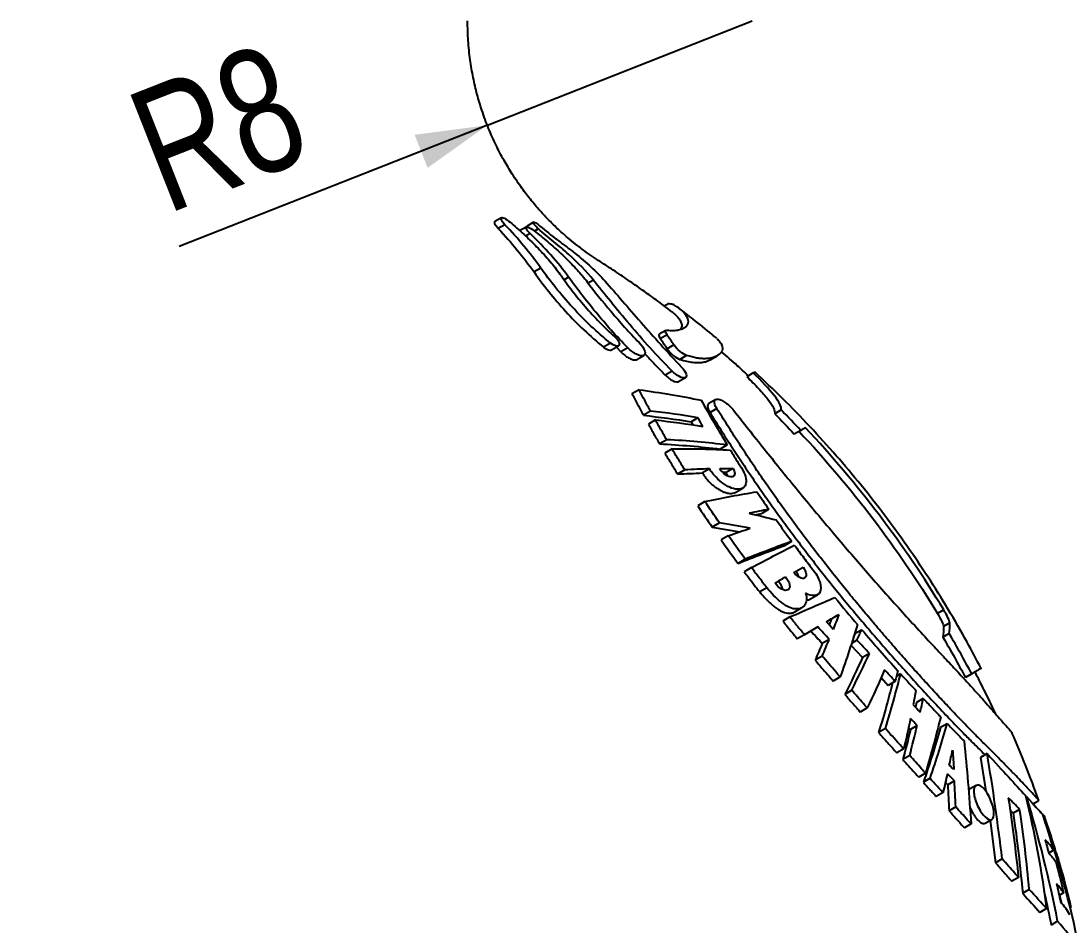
# Model space of a CAD drawing. Header units: millimetres. Extents: x 10 to 412, y 8 to 584.
# Drawn here: x 192.92 to 222.37, y 467.9 to 493.31 of the extents above; entities that cross this region are included whole.
import ezdxf

# ---------------------------------------------------------------- set-up
doc = ezdxf.new("R2010")
doc.units = ezdxf.units.MM
doc.layers.add('DETAIL', color=3, linetype='Continuous')
doc.layers.add('DIMENSIONS', color=2, linetype='Continuous')
doc.layers.add('OUTLINE', color=7, linetype='Continuous', lineweight=25)
doc.styles.add('SLDTEXTSTYLE0', font='TXT', dxfattribs={"width": 0.75})
doc.dimstyles.new('SLDDIMSTYLE9', dxfattribs={"dimtxt": 3.5, "dimasz": 2, "dimexe": 0, "dimexo": 0.0625, "dimgap": 0.875, "dimtad": 1, "dimrnd": 1e-09, "dimzin": 12, "dimdsep": 46, "dimtxsty": 'SLDTEXTSTYLE0', "dimsah": 1, "dimcen": 0, "dimadec": 0, "dimazin": 3, "dimtfac": 1, "dimtofl": 0, "dimtmove": 0, "dimatfit": 3, "dimfxl": 0, "dimfrac": 2, "dimtolj": 1, "dimtzin": 12, "dimarcsym": 0})

# ---------------------------------------------------------------- blocks, each defined once
blk = doc.blocks.new('_D_59')
at = {"layer": 'DIMENSIONS'}
for q in [(213.468, 493.305), (197.369, 486.967)]:
    blk.add_line((206.024, 490.374), q, dxfattribs=at)
blk.add_solid([(206.024, 490.374), (203.98, 490.107), (204.346, 489.176)], dxfattribs=at)
at = {"layer": 'DIMENSIONS', "insert": (195.733, 491.121), "char_height": 3.5, "attachment_point": 1, "rotation": 21.4906, "style": 'SLDTEXTSTYLE0'}
blk.add_mtext('R8', dxfattribs=at)
blk = doc.blocks.new('_D_60')
at = {"layer": 'DIMENSIONS'}
for q in [(236.87, 465.485), (192.921, 461.105)]:
    blk.add_line((222.969, 464.099), q, dxfattribs=at)
blk.add_solid([(222.969, 464.099), (225.009, 463.8), (224.91, 464.795)], dxfattribs=at)
at = {"layer": 'DIMENSIONS', "insert": (224.596, 468.788), "char_height": 3.5, "attachment_point": 1, "rotation": 5.6907, "style": 'SLDTEXTSTYLE0'}
blk.add_mtext('R30,2', dxfattribs=at)

msp = doc.modelspace()

# ---------------------------------------------------------------- linework, layer by layer
at = {"layer": 'DETAIL'}
for p, q in [((206.5191, 487.57934), (206.33248, 487.46963)), ((207.45747, 487.46541), (207.34733, 487.40066)), ((207.22664, 487.33259), (207.10008, 487.25819)), ((207.52579, 486.362), (207.33565, 486.25021)), ((208.30655, 486.10656), (208.1786, 486.03135)), ((209.00597, 486.01932), (208.86067, 485.9339)), ((211.07262, 484.48526), (210.88381, 484.37426)), ((209.48565, 484.25068), (209.29068, 484.13606)), ((209.97121, 484.11692), (209.7775, 484.00304)), ((211.26538, 484.20168), (211.0763, 484.09053)), ((211.62411, 483.90578), (211.43512, 483.79468)), ((211.21437, 483.46496), (211.02244, 483.35212)), ((212.47205, 482.41076), (212.28072, 482.29828)), ((218.84824, 476.751), (218.67416, 476.64866)), ((219.01454, 476.3872), (218.83987, 476.28452))]:
    msp.add_line(p, q, dxfattribs=at)
at = {"layer": 'OUTLINE'}
for p, q in [((206.4209, 487.77377), (206.23703, 487.66567)), ((207.32521, 487.64837), (207.14249, 487.54095)), ((207.11703, 487.51412), (206.93206, 487.40539)), ((211.05691, 485.32945), (210.99623, 485.29378)), ((211.04215, 484.60871), (210.8541, 484.49815)), ((209.51468, 484.05784), (209.70936, 484.17229)), ((209.64886, 484.13672), (209.7775, 484.00304)), ((210.22754, 483.79343), (210.42028, 483.90674)), ((212.30142, 483.79036), (212.48337, 483.89732)), ((212.48394, 483.89765), (212.48911, 483.90069)), ((211.39801, 483.16803), (211.59009, 483.28095)), ((213.49369, 483.41398), (213.31294, 483.30771)), ((210.28624, 482.94054), (210.08785, 482.82391)), ((212.43948, 482.66449), (212.24821, 482.55205)), ((210.60957, 482.34077), (210.40973, 482.22328)), ((214.27957, 482.37414), (214.09811, 482.26746)), ((210.74771, 482.09093), (210.54735, 481.97315)), ((211.94157, 482.15402), (211.74699, 482.03963)), ((211.74699, 482.03963), (211.79554, 481.9527)), ((214.82957, 481.7973), (214.64898, 481.69113)), ((211.06234, 481.53725), (210.861, 481.41888)), ((211.21262, 481.28039), (211.01091, 481.16181)), ((212.76335, 481.38825), (212.56927, 481.27415)), ((211.57086, 480.68719), (211.36849, 480.56822)), ((212.26552, 480.71829), (212.06662, 480.60135)), ((212.73049, 480.61435), (212.64617, 480.61321)), ((212.92632, 480.72947), (212.73049, 480.61435)), ((213.00343, 480.058), (213.20011, 480.17363)), ((212.13685, 479.80059), (211.93401, 479.68134)), ((213.54827, 479.4278), (213.73655, 479.46552)), ((213.93176, 479.58027), (213.73655, 479.46552)), ((212.54398, 479.1967), (212.34114, 479.07746)), ((212.34114, 479.07746), (213.11233, 478.94661)), ((212.79348, 478.83895), (212.59077, 478.71978)), ((214.57332, 478.67843), (214.37833, 478.5638)), ((213.26946, 478.17944), (213.06719, 478.06053)), ((213.44603, 477.94173), (213.24399, 477.82296)), ((213.87731, 477.37501), (213.67593, 477.25662)), ((215.10535, 477.06407), (215.30087, 477.17901)), ((214.66391, 476.69975), (214.86244, 476.81646)), ((214.52593, 476.55473), (214.3258, 476.43707)), ((215.63493, 476.32653), (215.70648, 476.51255)), ((216.54383, 476.19746), (216.3517, 476.08451)), ((214.93217, 476.05734), (214.73293, 475.94021)), ((215.62829, 475.92607), (215.43184, 475.81058)), ((216.4093, 475.9015), (216.25317, 475.80971)), ((216.3517, 476.08451), (216.31123, 475.996)), ((219.0017, 476.08811), (218.82471, 475.98406)), ((216.23887, 475.76385), (216.56668, 475.41746)), ((215.43384, 475.45729), (215.23581, 475.34086)), ((216.75907, 475.53056), (216.56668, 475.41746)), ((215.93729, 474.86809), (215.74054, 474.75242)), ((217.09002, 474.8531), (217.28664, 474.63294)), ((217.47733, 474.74504), (217.28664, 474.63294)), ((217.63585, 474.95535), (217.51454, 474.88403)), ((219.63367, 474.95483), (219.45685, 474.85087)), ((216.26072, 474.49519), (216.06483, 474.38002)), ((218.08213, 474.15474), (218.05233, 474.01862)), ((218.27043, 474.26544), (218.08213, 474.15474)), ((216.6967, 473.99813), (216.50198, 473.88365)), ((218.10106, 473.50692), (217.91122, 473.39531)), ((218.94609, 473.55444), (218.75935, 473.44466)), ((217.20999, 473.4192), (217.01668, 473.30555)), ((217.85714, 473.45048), (217.91122, 473.39531)), ((217.72332, 472.84486), (217.53141, 472.73203)), ((217.8908, 472.65811), (217.69935, 472.54556)), ((220.06422, 472.71712), (219.88019, 472.60894)), ((219.88019, 472.60894), (220.02792, 471.65744)), ((218.33649, 472.16197), (218.14624, 472.05012)), ((218.46397, 472.02015), (218.27406, 471.90851)), ((218.89355, 471.90552), (218.96049, 471.84065)), ((219.14814, 471.95097), (218.96049, 471.84065)), ((219.75349, 471.82131), (219.56764, 471.71206)), ((218.8262, 471.61714), (218.63722, 471.50603)), ((219.56764, 471.71206), (219.54295, 471.68883)), ((221.1485, 471.50927), (221.15573, 471.50155)), ((221.169, 471.50935), (221.15094, 471.49873)), ((219.18421, 471.21828), (218.99612, 471.10771)), ((221.35891, 471.30169), (221.52222, 471.3977)), ((221.45435, 471.19854), (221.35993, 471.30229)), ((220.01101, 470.75826), (220.19631, 470.8672)), ((220.70745, 471.13072), (220.79714, 471.0394)), ((220.97866, 471.14612), (220.79714, 471.0394)), ((221.63134, 471.00246), (221.62474, 470.99857)), ((221.67913, 470.94987), (221.68242, 470.94011)), ((219.6148, 470.73725), (219.42772, 470.62727)), ((220.1477, 470.83863), (220.30307, 469.64643)), ((221.93068, 469.99722), (221.79677, 469.9185)), ((220.48844, 469.75541), (220.30307, 469.64643)), ((222.01154, 469.91671), (222.0095, 469.92594)), ((220.94834, 469.23658), (220.76361, 469.12798)), ((222.23142, 469.15815), (222.22591, 469.17455)), ((221.24941, 468.898), (221.06496, 468.78957)), ((222.21221, 468.80396), (222.08783, 468.73083)), ((222.09999, 468.73798), (222.15793, 468.50994)), ((221.73463, 468.36008), (221.55059, 468.25188)), ((222.04735, 468.00422), (221.86429, 467.8966))]:
    msp.add_line(p, q, dxfattribs=at)
for points, knots in [([(211.21289, 485.13149), (211.21166, 485.13245), (211.08113, 485.23368), (210.82015, 485.42646), (210.42802, 485.7113), (210.02663, 485.99183), (209.68474, 486.22261), (209.40541, 486.40639), (209.19404, 486.54216), (208.97455, 486.68403), (208.7431, 486.84723), (208.50921, 487.02476), (208.27193, 487.21963), (208.03472, 487.42992), (207.78482, 487.67069), (207.52452, 487.94525), (207.25672, 488.25711), (206.98505, 488.60996), (206.7265, 488.98927), (206.48412, 489.39365), (206.26054, 489.82126), (206.05099, 490.29095), (205.87522, 490.7675), (205.73271, 491.24526), (205.62145, 491.71869), (205.53636, 492.22172), (205.47897, 492.75381), (205.47159, 493.11855), (205.46781, 493.30517)], [0, 0, 0, 0, 0.00044496, 0.04710484, 0.09250894, 0.13865512, 0.18674275, 0.21013092, 0.23400354, 0.25838249, 0.28464845, 0.3147421, 0.34209776, 0.37218455, 0.40511653, 0.44102407, 0.48003388, 0.52228593, 0.56794712, 0.61085684, 0.65665756, 0.70546471, 0.75742262, 0.80138315, 0.84756237, 0.89601169, 0.94679463, 1, 1, 1, 1]), ([(206.23962, 487.66126), (206.23502, 487.66005), (206.21974, 487.65604), (206.22509, 487.61993), (206.25474, 487.56208), (206.29674, 487.50831), (206.32525, 487.47745), (206.33248, 487.46963)], [0, 0, 0, 0, 0.12185256, 0.40433842, 0.66614848, 0.91536786, 1, 1, 1, 1]), ([(206.5191, 487.57934), (206.46615, 487.63558), (206.42748, 487.68921), (206.40207, 487.76212), (206.41442, 487.78035), (206.47549, 487.77437), (206.52391, 487.75083), (206.63577, 487.67591), (206.69955, 487.62463), (206.75963, 487.56973)], [0, 0, 0, 0, 0.25, 0.25, 0.5, 0.5, 0.75, 0.75, 1, 1, 1, 1]), ([(207.45747, 487.46541), (207.41387, 487.50422), (207.37476, 487.54543), (207.32477, 487.61271), (207.31517, 487.63719), (207.32905, 487.65457), (207.3521, 487.64785), (207.4169, 487.60991), (207.4588, 487.57891), (207.50254, 487.54234)], [0, 0, 0, 0, 0.25, 0.25, 0.5, 0.5, 0.75, 0.75, 1, 1, 1, 1]), ([(206.75963, 487.56973), (206.88735, 487.45302), (207.01596, 487.34024), (207.26116, 487.10855), (207.37948, 486.99139), (207.60622, 486.75344), (207.71519, 486.63195), (207.9168, 486.39002), (208.00992, 486.26917), (208.09474, 486.14819)], [0, 0, 0, 0, 0.25, 0.25, 0.5, 0.5, 0.75, 0.75, 1, 1, 1, 1]), ([(207.22664, 487.33259), (207.16953, 487.3877), (207.12798, 487.43971), (207.09977, 487.50736), (207.11263, 487.52193), (207.17807, 487.50838), (207.23024, 487.48103), (207.35067, 487.40132), (207.41922, 487.34913), (207.48434, 487.29471)], [0, 0, 0, 0, 0.25, 0.25, 0.5, 0.5, 0.75, 0.75, 1, 1, 1, 1]), ([(207.14394, 487.53848), (207.14207, 487.53832), (207.13342, 487.53755), (207.13328, 487.52727), (207.14111, 487.51367), (207.14131, 487.51331)], [0, 0, 0, 0, 0.21173109, 0.97904702, 1, 1, 1, 1]), ([(209.00597, 486.01931), (208.81171, 486.26231), (208.57723, 486.50341), (208.17559, 486.8654), (208.0343, 486.9851), (207.74448, 487.21882), (207.59963, 487.33886), (207.45747, 487.46541)], [0, 0, 0, 0, 0.5, 0.5, 0.75, 0.75, 1, 1, 1, 1]), ([(207.50254, 487.54234), (207.66018, 487.41058), (207.82105, 487.28117), (208.06855, 487.09257), (208.15264, 487.03133), (208.31938, 486.90618), (208.40243, 486.84215), (208.64385, 486.65016), (208.79624, 486.5211), (209.08123, 486.25917), (209.21458, 486.12527), (209.33057, 485.99415)], [0, 0, 0, 0, 0.25, 0.25, 0.375, 0.375, 0.5, 0.5, 0.75, 0.75, 1, 1, 1, 1]), ([(207.48434, 487.29471), (207.61364, 487.18667), (207.74275, 487.0818), (207.98937, 486.86627), (208.10839, 486.75723), (208.33664, 486.53581), (208.44641, 486.42278), (208.64969, 486.19806), (208.74376, 486.08591), (208.82969, 485.97383)], [0, 0, 0, 0, 0.25, 0.25, 0.5, 0.5, 0.75, 0.75, 1, 1, 1, 1]), ([(207.33565, 486.25021), (207.46424, 486.06885), (207.60143, 485.88501), (207.89597, 485.51571), (208.05513, 485.32828), (208.38758, 484.96452), (208.55986, 484.78897), (208.91716, 484.45112), (209.10299, 484.28826), (209.29068, 484.13606)], [0, 0, 0, 0, 0.25, 0.25, 0.5, 0.5, 0.75, 0.75, 1, 1, 1, 1]), ([(209.48565, 484.25068), (209.29782, 484.40293), (209.11469, 484.56319), (208.75771, 484.89971), (208.58224, 485.07782), (208.24847, 485.4415), (208.09158, 485.62526), (207.7953, 485.99433), (207.6551, 486.18087), (207.52579, 486.362)], [0, 0, 0, 0, 0.25, 0.25, 0.5, 0.5, 0.75, 0.75, 1, 1, 1, 1]), ([(208.09474, 486.14819), (208.19279, 486.00835), (208.29788, 485.86532), (208.52342, 485.57481), (208.64459, 485.4265), (209.02991, 484.98228), (209.3078, 484.69648), (209.60383, 484.42883)], [0, 0, 0, 0, 0.25, 0.25, 0.5, 0.5, 1, 1, 1, 1]), ([(209.97121, 484.11692), (209.64958, 484.4444), (209.35148, 484.77897), (208.93323, 485.28525), (208.79825, 485.45528), (208.54309, 485.78648), (208.42204, 485.94869), (208.30655, 486.10657)], [0, 0, 0, 0, 0.5, 0.5, 0.75, 0.75, 1, 1, 1, 1]), ([(208.82969, 485.97383), (209.03361, 485.70784), (209.25524, 485.42792), (209.62115, 484.99459), (209.74946, 484.84709), (210.01312, 484.55487), (210.14888, 484.40958), (210.28896, 484.2655)], [0, 0, 0, 0, 0.5, 0.5, 0.75, 0.75, 1, 1, 1, 1]), ([(211.21437, 483.46496), (210.78916, 483.89613), (210.39449, 484.33457), (209.83688, 484.99167), (209.65852, 485.20837), (209.32069, 485.62508), (209.16008, 485.82656), (209.00597, 486.01931)], [0, 0, 0, 0, 0.5, 0.5, 0.75, 0.75, 1, 1, 1, 1]), ([(209.33057, 485.99415), (209.65068, 485.63228), (209.98423, 485.24247), (210.52004, 484.63075), (210.70558, 484.42112), (211.08564, 484.00058), (211.27985, 483.78995), (211.479, 483.57967)], [0, 0, 0, 0, 0.5, 0.5, 0.75, 0.75, 1, 1, 1, 1]), ([(211.07214, 484.61333), (211.13336, 484.60995), (211.25582, 484.60318), (211.40514, 484.62229), (211.52927, 484.66203), (211.61717, 484.71787), (211.66469, 484.78255), (211.67843, 484.85559), (211.65897, 484.93707), (211.60278, 485.03873), (211.50746, 485.15196), (211.38249, 485.25905), (211.27047, 485.32598), (211.18127, 485.35373), (211.11085, 485.35772), (211.07383, 485.33721), (211.05762, 485.32823)], [0, 0, 0, 0, 0.063095273, 0.126197205, 0.191177419, 0.256143459, 0.317947633, 0.379761363, 0.442995883, 0.506253121, 0.602310788, 0.698414146, 0.794416424, 0.868307967, 0.942324962, 1, 1, 1, 1]), ([(211.21158, 485.1298), (211.22981, 485.11639), (211.27757, 485.08124), (211.3553, 485.00311), (211.43011, 484.9094), (211.48028, 484.8126), (211.49537, 484.72136), (211.46768, 484.66893), (211.45384, 484.64272)], [0, 0, 0, 0, 0.1086456, 0.28463422, 0.46064512, 0.6364725, 0.81822141, 1, 1, 1, 1]), ([(212.47387, 484.3767), (212.42892, 484.41502), (212.21092, 484.60085), (211.85387, 484.88917), (211.53705, 485.13293), (211.40045, 485.23803)], [0, 0, 0, 0, 0.12875158, 0.62433807, 1, 1, 1, 1]), ([(209.60383, 484.42883), (209.65228, 484.38502), (209.69495, 484.33151), (209.73853, 484.23897), (209.73889, 484.20152), (209.68609, 484.14245), (209.58473, 484.17038), (209.48565, 484.25068)], [0, 0, 0, 0, 0.25, 0.25, 0.5, 0.5, 1, 1, 1, 1]), ([(210.8554, 484.49593), (210.85314, 484.49555), (210.83871, 484.49307), (210.8378, 484.46478), (210.85331, 484.42048), (210.87567, 484.3866), (210.88381, 484.37426)], [0, 0, 0, 0, 0.06971979, 0.44567616, 0.79820284, 1, 1, 1, 1]), ([(211.07262, 484.48526), (211.04376, 484.52647), (211.0287, 484.56088), (211.02953, 484.60598), (211.04512, 484.61577), (211.07214, 484.61333)], [0, 0, 0, 0, 0.5, 0.5, 1, 1, 1, 1]), ([(209.29068, 484.13606), (209.31487, 484.11827), (209.36319, 484.08274), (209.43206, 484.05426), (209.48603, 484.04435), (209.50516, 484.05688), (209.51244, 484.06166)], [0, 0, 0, 0, 0.26748776, 0.534173963, 0.822579361, 1, 1, 1, 1]), ([(210.28896, 484.2655), (210.36627, 484.18598), (210.42608, 484.09724), (210.46749, 483.96125), (210.4498, 483.91558), (210.36234, 483.88491), (210.29347, 483.89811), (210.13746, 483.97405), (210.04914, 484.03758), (209.97121, 484.11692)], [0, 0, 0, 0, 0.25, 0.25, 0.5, 0.5, 0.75, 0.75, 1, 1, 1, 1]), ([(211.62411, 483.90578), (211.57208, 483.92313), (211.50456, 483.96352), (211.37055, 484.07268), (211.30507, 484.14154), (211.26538, 484.20168)], [0, 0, 0, 0, 0.5, 0.5, 1, 1, 1, 1]), ([(212.47295, 484.37562), (212.48129, 484.36974), (212.52368, 484.33983), (212.58208, 484.26256), (212.62573, 484.16767), (212.63075, 484.08164), (212.60869, 484.00996), (212.55948, 483.94781), (212.48756, 483.89645), (212.39706, 483.85473), (212.28368, 483.82355), (212.16191, 483.81112), (212.03708, 483.81455), (211.91366, 483.82999), (211.77742, 483.85812), (211.67521, 483.8899), (211.62411, 483.90578)], [0, 0, 0, 0, 0.03034478, 0.15420057, 0.27802102, 0.3621315, 0.44630041, 0.53035219, 0.59764643, 0.66493101, 0.73351868, 0.80208638, 0.85101218, 0.89993075, 0.9499696, 1, 1, 1, 1]), ([(209.7775, 484.00304), (209.81253, 483.97019), (209.88246, 483.9046), (209.99582, 483.8317), (210.08516, 483.79333), (210.15034, 483.77969), (210.19288, 483.78069), (210.21889, 483.7857), (210.22711, 483.79343), (210.22739, 483.7937)], [0, 0, 0, 0, 0.2053271, 0.40999164, 0.63283301, 0.75344877, 0.87404428, 0.99571922, 1, 1, 1, 1]), ([(210.45119, 483.95514), (210.45196, 483.95428), (210.54366, 483.85213), (210.73341, 483.64954), (210.92609, 483.45126), (211.02244, 483.35212)], [0, 0, 0, 0, 0.0042115, 0.50210009, 1, 1, 1, 1]), ([(211.0763, 484.09053), (211.1159, 484.03038), (211.1814, 483.96144), (211.31554, 483.85223), (211.38304, 483.81196), (211.43512, 483.79468)], [0, 0, 0, 0, 0.5, 0.5, 1, 1, 1, 1]), ([(213.35704, 483.33431), (213.25412, 483.42904), (213.00581, 483.6576), (212.7504, 483.87821), (212.60084, 484.00739)], [0, 0, 0, 0, 0.41445572, 1, 1, 1, 1]), ([(211.479, 483.57967), (211.54342, 483.51165), (211.59283, 483.43726), (211.62778, 483.32456), (211.61397, 483.28728), (211.54187, 483.26404), (211.48495, 483.27669), (211.35418, 483.34361), (211.28046, 483.39795), (211.21437, 483.46496)], [0, 0, 0, 0, 0.25, 0.25, 0.5, 0.5, 0.75, 0.75, 1, 1, 1, 1]), ([(211.43512, 483.79468), (211.49952, 483.77516), (211.62836, 483.73612), (211.79788, 483.70764), (211.94949, 483.69923), (212.09236, 483.71195), (212.21504, 483.74423), (212.27435, 483.77777), (212.30022, 483.79239)], [0, 0, 0, 0, 0.15543, 0.31091117, 0.47245715, 0.63405696, 0.840416, 1, 1, 1, 1]), ([(211.02244, 483.35212), (211.05265, 483.32379), (211.11298, 483.26721), (211.20989, 483.20351), (211.29986, 483.16427), (211.36765, 483.15172), (211.38811, 483.1681), (211.39481, 483.17346)], [0, 0, 0, 0, 0.20905371, 0.417491271, 0.642708885, 0.882930391, 1, 1, 1, 1]), ([(213.31294, 483.30771), (213.43199, 483.19346), (213.54225, 483.08269), (213.74362, 482.86752), (213.83184, 482.76601), (213.97464, 482.58197), (214.02915, 482.49923), (214.09533, 482.36246), (214.10774, 482.30697), (214.09811, 482.26746)], [0, 0, 0, 0, 0.25, 0.25, 0.5, 0.5, 0.75, 0.75, 1, 1, 1, 1]), ([(213.49369, 483.41398), (213.50908, 483.42302), (213.53482, 483.43815), (213.53542, 483.43851), (213.53567, 483.43865)], [0, 0, 0, 0, 0.59782661, 1, 1, 1, 1]), ([(214.27957, 482.37414), (214.28872, 482.41335), (214.27663, 482.46698), (214.20974, 482.60457), (214.15619, 482.68571), (213.94125, 482.96299), (213.73129, 483.18521), (213.49369, 483.41397)], [0, 0, 0, 0, 0.25, 0.25, 0.5, 0.5, 1, 1, 1, 1]), ([(219.89608, 475.10899), (219.76734, 475.35504), (219.4738, 475.91607), (218.97685, 476.76984), (218.41334, 477.67284), (217.81766, 478.55513), (217.18962, 479.41895), (216.52688, 480.26526), (215.828, 481.09568), (215.09, 481.91107), (214.32838, 482.69778), (213.79708, 483.19649), (213.53729, 483.44035)], [0, 0, 0, 0, 0.079079502, 0.180316897, 0.281252025, 0.382182739, 0.483439243, 0.585360496, 0.688260042, 0.792488639, 0.898531829, 1, 1, 1, 1]), ([(210.60957, 482.34077), (210.5818, 482.39139), (210.55422, 482.44192), (210.52681, 482.49235), (210.49941, 482.54277), (210.47218, 482.59309), (210.44513, 482.6433), (210.39149, 482.74285), (210.33854, 482.84196), (210.28624, 482.94054)], [0, 0, 0, 0, 0.000189504477, 0.000189504477, 0.000189504477, 0.000379008982, 0.000379008982, 0.000379008982, 0.000754806188, 0.000754806188, 0.000754806188, 0.000754806188]), ([(210.08785, 482.82391), (210.11409, 482.77412), (210.1405, 482.7242), (210.16708, 482.67416), (210.19366, 482.62412), (210.22042, 482.57396), (210.24735, 482.52368), (210.30076, 482.42397), (210.35488, 482.32381), (210.40973, 482.22329)], [0, 0, 0, 0, 0.00018950456, 0.00018950456, 0.00018950456, 0.000379009076, 0.000379009076, 0.000379009076, 0.000754864281, 0.000754864281, 0.000754864281, 0.000754864281]), ([(212.47205, 482.41076), (212.42027, 482.4938), (212.39777, 482.56801), (212.41465, 482.6611), (212.4529, 482.68104), (212.56491, 482.66645), (212.63978, 482.63208), (212.79622, 482.52212), (212.87963, 482.44482), (212.94485, 482.36185)], [0, 0, 0, 0, 0.25, 0.25, 0.5, 0.5, 0.75, 0.75, 1, 1, 1, 1]), ([(212.24906, 482.5506), (212.24564, 482.5491), (212.23225, 482.54324), (212.21944, 482.52218), (212.21179, 482.48796), (212.21662, 482.43368), (212.23986, 482.36781), (212.27085, 482.31508), (212.28072, 482.29828)], [0, 0, 0, 0, 0.06039949, 0.23616812, 0.4007922, 0.56531093, 0.86156618, 1, 1, 1, 1]), ([(221.52213, 471.39784), (221.51933, 471.40093), (221.51361, 471.40721), (221.46587, 471.45967), (221.39069, 471.5417), (221.28871, 471.65212), (221.16325, 471.78668), (221.0118, 471.94734), (220.83171, 472.13608), (220.62369, 472.35102), (220.38684, 472.59272), (220.12537, 472.85409), (219.84612, 473.1309), (219.55801, 473.42246), (219.2642, 473.727), (218.95911, 474.04921), (218.64363, 474.38808), (218.31886, 474.7426), (217.9901, 475.10713), (217.65852, 475.48037), (217.32534, 475.86131), (216.98811, 476.25311), (216.64789, 476.65521), (216.30578, 477.06703), (215.94915, 477.50467), (215.57949, 477.96847), (215.19875, 478.45817), (214.82066, 478.95721), (214.44693, 479.46453), (214.07888, 479.97845), (213.72759, 480.48328), (213.39357, 480.97712), (213.07546, 481.46011), (212.76683, 481.94026), (212.57031, 482.25393), (212.47205, 482.41076)], [0, 0, 0, 0, 0.02764498, 0.05631288, 0.08498194, 0.11165606, 0.13833174, 0.16566593, 0.19300206, 0.2220353, 0.25107096, 0.28071344, 0.31035945, 0.338934, 0.36753416, 0.39611286, 0.42550712, 0.45492355, 0.48432109, 0.51341436, 0.54252593, 0.57162091, 0.60133298, 0.63106236, 0.66077495, 0.69468713, 0.72862377, 0.76253537, 0.79740241, 0.8322969, 0.86716199, 0.90014875, 0.93313474, 0.96656776, 1, 1, 1, 1]), ([(212.94485, 482.36185), (213.08635, 482.1821), (213.36946, 481.82244), (213.80276, 481.27716), (214.24579, 480.72565), (214.69875, 480.16959), (215.1601, 479.61083), (215.62111, 479.06026), (216.08038, 478.51955), (216.53637, 477.99019), (216.99595, 477.4643), (217.45717, 476.94422), (217.91768, 476.4334), (218.33722, 475.97631), (218.71573, 475.57252), (219.05229, 475.21381), (219.37263, 474.86714), (219.65031, 474.56332), (219.88513, 474.30319), (220.08275, 474.08196), (220.26196, 473.87916), (220.40806, 473.71208), (220.52279, 473.57978), (220.61146, 473.47685), (220.68212, 473.39434), (220.73217, 473.3356), (220.76179, 473.30076), (220.76437, 473.29772), (220.76558, 473.29628)], [0, 0, 0, 0, 0.04732128, 0.09468272, 0.14200927, 0.19069493, 0.23941777, 0.28810391, 0.33575928, 0.38345009, 0.4310999, 0.48036987, 0.52968747, 0.57893947, 0.61756941, 0.65619412, 0.69559004, 0.73497813, 0.76510165, 0.79522099, 0.82610045, 0.85697387, 0.88101497, 0.90505362, 0.92975131, 0.95444675, 0.97851798, 1, 1, 1, 1]), ([(211.06234, 481.53725), (211.0354, 481.58375), (211.00861, 481.63021), (210.98198, 481.67663), (210.95535, 481.72304), (210.92888, 481.76941), (210.90257, 481.81573), (210.85033, 481.90768), (210.79872, 481.99944), (210.74771, 482.09093)], [0, 0, 0, 0, 0.000171550184, 0.000171550184, 0.000171550184, 0.000343100381, 0.000343100381, 0.000343100381, 0.000683701715, 0.000683701715, 0.000683701715, 0.000683701715]), ([(212.28072, 482.29828), (212.3704, 482.15468), (212.54985, 481.86735), (212.83186, 481.42636), (213.12569, 480.97676), (213.43249, 480.51952), (213.75144, 480.05639), (214.08129, 479.58992), (214.42154, 479.12164), (214.77128, 478.6528), (215.13029, 478.18368), (215.49774, 477.71557), (215.87237, 477.24961), (216.25658, 476.78234), (216.64913, 476.3153), (217.0483, 475.85013), (217.44979, 475.39137), (217.85155, 474.9408), (218.25141, 474.50072), (218.65243, 474.06772), (219.05112, 473.64617), (219.40301, 473.28293), (219.7009, 472.98436), (219.8903, 472.7982), (219.98697, 472.70224), (220.00629, 472.68307)], [0, 0, 0, 0, 0.042109832, 0.084252778, 0.126365782, 0.169603244, 0.212871836, 0.25611131, 0.300169531, 0.344257908, 0.388317337, 0.433467495, 0.478648307, 0.523798734, 0.571375611, 0.618989397, 0.66656346, 0.71565646, 0.764794301, 0.813879429, 0.866478831, 0.919072971, 0.955029968, 0.991013292, 1, 1, 1, 1]), ([(210.54735, 481.97314), (210.57295, 481.92701), (210.5987, 481.8808), (210.62462, 481.83455), (210.65053, 481.78829), (210.6766, 481.74197), (210.70283, 481.6956), (210.75492, 481.60355), (210.80764, 481.51129), (210.861, 481.41888)], [0, 0, 0, 0, 0.000171550222, 0.000171550222, 0.000171550222, 0.000343100434, 0.000343100434, 0.000343100434, 0.000683718562, 0.000683718562, 0.000683718562, 0.000683718562]), ([(211.01091, 481.16181), (211.04007, 481.11227), (211.06942, 481.06271), (211.09896, 481.01311), (211.12849, 480.96352), (211.15821, 480.91391), (211.18811, 480.86427), (211.24751, 480.76565), (211.30765, 480.66695), (211.36849, 480.56822)], [0, 0, 0, 0, 0.0001821022, 0.0001821022, 0.0001821022, 0.000364204374, 0.000364204374, 0.000364204374, 0.000726042788, 0.000726042788, 0.000726042788, 0.000726042788]), ([(211.57086, 480.68719), (211.54019, 480.73686), (211.50971, 480.78651), (211.4794, 480.83615), (211.44909, 480.88579), (211.41896, 480.93541), (211.38901, 480.98501), (211.32951, 481.08357), (211.2707, 481.18205), (211.21262, 481.28039)], [0, 0, 0, 0, 0.000182102119, 0.000182102119, 0.000182102119, 0.000364204269, 0.000364204269, 0.000364204269, 0.000726050618, 0.000726050618, 0.000726050618, 0.000726050618]), ([(212.85186, 481.2428), (212.87732, 481.20117), (212.90294, 481.15948), (212.9287, 481.11773), (212.95446, 481.07598), (212.98037, 481.03417), (213.00644, 480.99231), (213.05824, 480.90911), (213.11063, 480.8257), (213.16358, 480.74215)], [0, 0, 0, 0, 0.000156073651, 0.000156073651, 0.000156073651, 0.00031214725, 0.00031214725, 0.00031214725, 0.00062239418, 0.00062239418, 0.00062239418, 0.00062239418]), ([(212.06662, 480.60135), (212.08545, 480.57152), (212.12312, 480.51185), (212.19128, 480.42547), (212.26548, 480.34471), (212.34551, 480.26991), (212.42939, 480.20308), (212.5187, 480.14302), (212.6101, 480.09331), (212.70501, 480.05423), (212.79744, 480.0301), (212.88582, 480.02376), (212.95592, 480.03276), (212.98917, 480.05307), (213.00179, 480.06078)], [0, 0, 0, 0, 0.07448207, 0.14898348, 0.22326658, 0.29758333, 0.37573592, 0.45392426, 0.54193738, 0.62998583, 0.72904165, 0.82810964, 0.93476232, 1, 1, 1, 1]), ([(213.16358, 480.74215), (213.2161, 480.6593), (213.25421, 480.57713), (213.29696, 480.42866), (213.30163, 480.36224), (213.27018, 480.20133), (213.19028, 480.14479), (212.96424, 480.13997), (212.82029, 480.19003), (212.59302, 480.3442), (212.51858, 480.40671), (212.3781, 480.55345), (212.31546, 480.6345), (212.26552, 480.71829)], [0, 0, 0, 0, 0.125, 0.125, 0.25, 0.25, 0.5, 0.5, 0.75, 0.75, 0.875, 0.875, 1, 1, 1, 1]), ([(212.92632, 480.72947), (212.96685, 480.6618), (212.98188, 480.59764), (212.96192, 480.51262), (212.92898, 480.4905), (212.8365, 480.48991), (212.77794, 480.51104), (212.65569, 480.59453), (212.59361, 480.65744), (212.55187, 480.72543)], [0, 0, 0, 0, 0.25, 0.25, 0.5, 0.5, 0.75, 0.75, 1, 1, 1, 1]), ([(212.77, 480.52448), (212.7699, 480.52548), (212.76786, 480.54599), (212.75067, 480.57919), (212.73372, 480.60873), (212.73049, 480.61435)], [0, 0, 0, 0, 0.039975253, 0.817340599, 1, 1, 1, 1]), ([(214.64881, 478.57592), (214.73778, 478.4555), (214.82757, 478.33545), (214.91805, 478.2159), (214.96336, 478.15603), (215.00884, 478.09628), (215.05449, 478.03666), (215.10016, 477.97702), (215.14599, 477.91751), (215.19198, 477.85813)], [0, 0, 0, 0, 0.000449842527, 0.000449842527, 0.000449842527, 0.000675070496, 0.000675070496, 0.000675070496, 0.000900392232, 0.000900392232, 0.000900392232, 0.000900392232]), ([(213.87731, 477.37501), (213.80466, 477.46893), (213.73237, 477.56312), (213.6605, 477.65755), (213.62455, 477.70479), (213.5887, 477.75209), (213.55295, 477.79945), (213.5172, 477.84682), (213.48156, 477.89425), (213.44603, 477.94173)], [0, 0, 0, 0, 0.000356268673, 0.000356268673, 0.000356268673, 0.000534483382, 0.000534483382, 0.000534483382, 0.000712723123, 0.000712723123, 0.000712723123, 0.000712723123]), ([(214.89383, 477.95335), (214.94289, 477.88925), (214.97479, 477.8165), (214.987, 477.70391), (214.969, 477.66442), (214.90252, 477.63017), (214.8539, 477.63456), (214.74476, 477.68746), (214.68388, 477.7369), (214.63458, 477.80093)], [0, 0, 0, 0, 0.25, 0.25, 0.5, 0.5, 0.75, 0.75, 1, 1, 1, 1]), ([(213.24399, 477.82295), (213.27954, 477.77553), (213.31521, 477.72816), (213.35099, 477.68086), (213.40467, 477.60988), (213.4586, 477.53904), (213.51275, 477.46834), (213.56692, 477.39762), (213.62132, 477.32705), (213.67593, 477.25662)], [0, 0, 0, 0, 0.000178147351, 0.000178147351, 0.000178147351, 0.000445455345, 0.000445455345, 0.000445455345, 0.000712847152, 0.000712847152, 0.000712847152, 0.000712847152]), ([(214.39735, 477.68074), (214.42904, 477.64648), (214.45701, 477.60738), (214.49868, 477.52873), (214.51236, 477.48908), (214.52845, 477.38448), (214.50685, 477.33542), (214.42517, 477.2933), (214.3655, 477.29899), (214.23194, 477.36768), (214.15913, 477.43232), (214.10853, 477.51094)], [0, 0, 0, 0, 0.125, 0.125, 0.25, 0.25, 0.5, 0.5, 0.75, 0.75, 1, 1, 1, 1]), ([(214.78035, 477.67463), (214.78035, 477.67466), (214.77936, 477.69666), (214.75349, 477.75325), (214.72097, 477.80858), (214.70083, 477.83519), (214.69838, 477.83844)], [0, 0, 0, 0, 0.0006172, 0.49722782, 0.93869175, 1, 1, 1, 1]), ([(215.19198, 477.85813), (215.27642, 477.7491), (215.34019, 477.62734), (215.40159, 477.41193), (215.39938, 477.32069), (215.31336, 477.1323), (215.15316, 477.11709), (214.96183, 477.22256)], [0, 0, 0, 0, 0.25, 0.25, 0.5, 0.5, 1, 1, 1, 1]), ([(214.96183, 477.22256), (215.01362, 477.06529), (214.98837, 476.9479), (214.87246, 476.80259), (214.78063, 476.76697), (214.60684, 476.78602), (214.5424, 476.80611), (214.4071, 476.87553), (214.33686, 476.92359), (214.1309, 477.08927), (213.99844, 477.22679), (213.87731, 477.37501)], [0, 0, 0, 0, 0.25, 0.25, 0.5, 0.5, 0.625, 0.625, 0.75, 0.75, 1, 1, 1, 1]), ([(214.31761, 477.32769), (214.31532, 477.34791), (214.31028, 477.39228), (214.27138, 477.47147), (214.2298, 477.5301), (214.2045, 477.5581), (214.19904, 477.56415)], [0, 0, 0, 0, 0.27967597, 0.61393607, 0.91657602, 1, 1, 1, 1]), ([(213.67593, 477.25662), (213.72109, 477.20352), (213.81138, 477.09733), (213.94593, 476.96401), (214.07248, 476.85455), (214.18232, 476.77472), (214.28402, 476.71639), (214.37527, 476.67886), (214.45978, 476.66065), (214.54531, 476.65927), (214.61501, 476.67157), (214.65059, 476.69526), (214.66206, 476.7029)], [0, 0, 0, 0, 0.13699318, 0.27389993, 0.37863438, 0.48321389, 0.56915779, 0.65502001, 0.7407624, 0.82660293, 0.94409749, 1, 1, 1, 1]), ([(214.9879, 477.03916), (214.99508, 477.03849), (215.02717, 477.03551), (215.06735, 477.04363), (215.09407, 477.0604), (215.10388, 477.06656)], [0, 0, 0, 0, 0.154336811, 0.689413151, 1, 1, 1, 1]), ([(219.01454, 476.3872), (219.01328, 476.41617), (218.99624, 476.46691), (218.93656, 476.5969), (218.89474, 476.67432), (218.84824, 476.75099)], [0, 0, 0, 0, 0.5, 0.5, 1, 1, 1, 1]), ([(214.93217, 476.05734), (214.86413, 476.13973), (214.79624, 476.22237), (214.72854, 476.30525), (214.69468, 476.3467), (214.66086, 476.38822), (214.62709, 476.4298), (214.59332, 476.47138), (214.5596, 476.51302), (214.52594, 476.55472)], [0, 0, 0, 0, 0.000321800545, 0.000321800545, 0.000321800545, 0.000482756135, 0.000482756135, 0.000482756135, 0.000643728867, 0.000643728867, 0.000643728867, 0.000643728867]), ([(218.67416, 476.64865), (218.72068, 476.57199), (218.76215, 476.49512), (218.82184, 476.36465), (218.83881, 476.31359), (218.83987, 476.28451)], [0, 0, 0, 0, 0.5, 0.5, 1, 1, 1, 1]), ([(214.3258, 476.43707), (214.39325, 476.35379), (214.46091, 476.27074), (214.52876, 476.18795), (214.5627, 476.14654), (214.59668, 476.10519), (214.63071, 476.0639), (214.66474, 476.02261), (214.69881, 475.98138), (214.73293, 475.94021)], [0, 0, 0, 0, 0.000321879844, 0.000321879844, 0.000321879844, 0.000482875391, 0.000482875391, 0.000482875391, 0.000643887953, 0.000643887953, 0.000643887953, 0.000643887953]), ([(215.23581, 475.34086), (215.31971, 475.24203), (215.40376, 475.14357), (215.48787, 475.04553), (215.52995, 474.99648), (215.57205, 474.94753), (215.61416, 474.89868), (215.65627, 474.84983), (215.6984, 474.80107), (215.74054, 474.75242)], [0, 0, 0, 0, 0.000392619308, 0.000392619308, 0.000392619308, 0.000589027281, 0.000589027281, 0.000589027281, 0.000785465531, 0.000785465531, 0.000785465531, 0.000785465531]), ([(215.93729, 474.86809), (215.8953, 474.91677), (215.85331, 474.96555), (215.81133, 475.01444), (215.74835, 475.08778), (215.68539, 475.16136), (215.62248, 475.23516), (215.55954, 475.30898), (215.49666, 475.38303), (215.43384, 475.45729)], [0, 0, 0, 0, 0.000196233757, 0.000196233757, 0.000196233757, 0.000490689266, 0.000490689266, 0.000490689266, 0.00078524687, 0.00078524687, 0.00078524687, 0.00078524687]), ([(219.89429, 475.10805), (219.89482, 475.10835), (219.89645, 475.10931), (219.86016, 475.08798), (219.79586, 475.05017), (219.7176, 475.00417), (219.66166, 474.97128), (219.63367, 474.95483)], [0, 0, 0, 0, 0.12616854, 0.39265295, 0.65892, 0.82934823, 1, 1, 1, 1]), ([(220.30655, 473.82785), (220.30337, 473.83489), (220.19917, 474.06578), (220.00692, 474.46035), (219.80999, 474.84376), (219.72526, 475.00871)], [0, 0, 0, 0, 0.01760172, 0.57734612, 1, 1, 1, 1]), ([(217.40911, 474.70494), (217.35491, 474.49677), (217.23448, 474.03417), (217.09396, 473.56409), (217.01668, 473.30555)], [0, 0, 0, 0, 0.45000965, 1, 1, 1, 1]), ([(217.63585, 474.95535), (217.70814, 474.8755), (217.78023, 474.79632), (217.85204, 474.71786), (217.88798, 474.67859), (217.92385, 474.6395), (217.95965, 474.6006), (217.99546, 474.56169), (218.03119, 474.52296), (218.06685, 474.48441)], [0, 0, 0, 0, 0.000345884483, 0.000345884483, 0.000345884483, 0.000518971947, 0.000518971947, 0.000518971947, 0.000692104793, 0.000692104793, 0.000692104793, 0.000692104793]), ([(216.6967, 473.99812), (216.66046, 474.03921), (216.6242, 474.08038), (216.58791, 474.12163), (216.53347, 474.18352), (216.47897, 474.24559), (216.42444, 474.30785), (216.3699, 474.37011), (216.31532, 474.43256), (216.26072, 474.49519)], [0, 0, 0, 0, 0.000170070028, 0.000170070028, 0.000170070028, 0.000425244744, 0.000425244744, 0.000425244744, 0.000680486918, 0.000680486918, 0.000680486918, 0.000680486918]), ([(216.06483, 474.38002), (216.13778, 474.29668), (216.21071, 474.21364), (216.28356, 474.13093), (216.32, 474.08956), (216.35643, 474.04826), (216.39283, 474.00705), (216.42924, 473.96584), (216.46562, 473.9247), (216.50198, 473.88365)], [0, 0, 0, 0, 0.000340280566, 0.000340280566, 0.000340280566, 0.000510485771, 0.000510485771, 0.000510485771, 0.000680711088, 0.000680711088, 0.000680711088, 0.000680711088]), ([(218.27043, 474.26544), (218.3534, 474.17664), (218.43588, 474.08891), (218.51773, 474.00238), (218.55872, 473.95905), (218.59956, 473.91601), (218.64023, 473.87327), (218.68092, 473.83052), (218.72144, 473.78807), (218.7618, 473.74594)], [0, 0, 0, 0, 0.000406759796, 0.000406759796, 0.000406759796, 0.000610395151, 0.000610395151, 0.000610395151, 0.000814111054, 0.000814111054, 0.000814111054, 0.000814111054]), ([(218.94609, 473.55444), (219.02601, 473.47181), (219.10518, 473.39049), (219.18348, 473.31061), (219.22269, 473.27061), (219.26169, 473.23097), (219.30046, 473.19169), (219.33925, 473.1524), (219.37782, 473.11348), (219.41615, 473.07494)], [0, 0, 0, 0, 0.000409144524, 0.000409144524, 0.000409144524, 0.000614005266, 0.000614005266, 0.000614005266, 0.000818957402, 0.000818957402, 0.000818957402, 0.000818957402]), ([(217.01668, 473.30555), (217.10306, 473.20898), (217.18918, 473.1129), (217.27495, 473.01734), (217.31787, 472.96953), (217.3607, 472.92185), (217.40345, 472.87431), (217.4462, 472.82675), (217.48885, 472.77933), (217.53141, 472.73204)], [0, 0, 0, 0, 0.000408410808, 0.000408410808, 0.000408410808, 0.000612736344, 0.000612736344, 0.000612736344, 0.000817099496, 0.000817099496, 0.000817099496, 0.000817099496]), ([(217.72332, 472.84486), (217.68092, 472.89217), (217.63841, 472.93962), (217.59582, 472.9872), (217.5319, 473.0586), (217.46778, 473.1303), (217.40348, 473.20229), (217.33916, 473.2743), (217.27465, 473.34661), (217.20999, 473.4192)], [0, 0, 0, 0, 0.000204114589, 0.000204114589, 0.000204114589, 0.000510416572, 0.000510416572, 0.000510416572, 0.000816843426, 0.000816843426, 0.000816843426, 0.000816843426]), ([(221.52033, 471.39717), (221.39831, 471.73044), (221.16402, 472.37038), (220.89301, 472.99563), (220.76315, 473.29525)], [0, 0, 0, 0, 0.52080026, 1, 1, 1, 1]), ([(218.33649, 472.16197), (218.29976, 472.20283), (218.26293, 472.24381), (218.22599, 472.28491), (218.17057, 472.34658), (218.11491, 472.40851), (218.05905, 472.47071), (218.00318, 472.53292), (217.94708, 472.59539), (217.8908, 472.65811)], [0, 0, 0, 0, 0.000181650398, 0.000181650398, 0.000181650398, 0.000454224809, 0.000454224809, 0.000454224809, 0.000726893866, 0.000726893866, 0.000726893866, 0.000726893866]), ([(220.06421, 472.71712), (220.28274, 472.47422), (220.48339, 472.25662), (220.84329, 471.8643), (221.00331, 471.69016), (221.14152, 471.53935)], [0, 0, 0, 0, 0.5, 0.5, 1, 1, 1, 1]), ([(217.69935, 472.54556), (217.77455, 472.46211), (217.84941, 472.37909), (217.92388, 472.29653), (217.96114, 472.25523), (217.9983, 472.21405), (218.03535, 472.17298), (218.07242, 472.13191), (218.10938, 472.09095), (218.14624, 472.05012)], [0, 0, 0, 0, 0.000363450794, 0.000363450794, 0.000363450794, 0.000545267267, 0.000545267267, 0.000545267267, 0.000727112317, 0.000727112317, 0.000727112317, 0.000727112317]), ([(218.27406, 471.9085), (218.33523, 471.84073), (218.39609, 471.7733), (218.45661, 471.70623), (218.48688, 471.67268), (218.51707, 471.63923), (218.54717, 471.60586), (218.57728, 471.57249), (218.60729, 471.53922), (218.63722, 471.50603)], [0, 0, 0, 0, 0.00030394129, 0.00030394129, 0.00030394129, 0.000455969329, 0.000455969329, 0.000455969329, 0.000608015358, 0.000608015358, 0.000608015358, 0.000608015358]), ([(218.8262, 471.61713), (218.79637, 471.65034), (218.76644, 471.68364), (218.73644, 471.71704), (218.69141, 471.76714), (218.64619, 471.81745), (218.60078, 471.86797), (218.55536, 471.9185), (218.50976, 471.96923), (218.46397, 472.02016)], [0, 0, 0, 0, 0.000151914982, 0.000151914982, 0.000151914982, 0.000379849667, 0.000379849667, 0.000379849667, 0.000607843973, 0.000607843973, 0.000607843973, 0.000607843973]), ([(219.75349, 471.82131), (219.79875, 471.84792), (219.86622, 471.82706), (219.97801, 471.72322), (220.01666, 471.67674), (220.08944, 471.56785), (220.12395, 471.50478), (220.21095, 471.3105), (220.24682, 471.17386), (220.26057, 470.96571), (220.23957, 470.893), (220.15361, 470.84173), (220.08703, 470.86406), (219.93985, 471.00242), (219.85893, 471.12001), (219.73779, 471.37968), (219.7003, 471.51503), (219.6862, 471.72143), (219.70823, 471.79471), (219.75349, 471.82131)], [0, 0, 0, 0, 0.125, 0.125, 0.1875, 0.1875, 0.25, 0.25, 0.375, 0.375, 0.5, 0.5, 0.625, 0.625, 0.75, 0.75, 0.875, 0.875, 1, 1, 1, 1]), ([(220.66014, 471.47336), (220.71651, 471.10297), (220.76638, 470.73071), (220.86196, 469.98497), (220.90653, 469.61118), (220.94834, 469.23658)], [0, 0, 0, 0, 0.5, 0.5, 1, 1, 1, 1]), ([(219.6148, 470.73725), (219.57964, 470.77659), (219.5443, 470.81613), (219.50879, 470.85584), (219.45548, 470.91544), (219.40178, 470.97545), (219.34769, 471.03585), (219.29357, 471.09627), (219.23907, 471.15709), (219.18421, 471.21828)], [0, 0, 0, 0, 0.000191091259, 0.000191091259, 0.000191091259, 0.000477869156, 0.000477869156, 0.000477869156, 0.000764781402, 0.000764781402, 0.000764781402, 0.000764781402]), ([(219.57825, 471.22135), (219.58185, 471.21156), (219.59525, 471.17522), (219.62497, 471.11234), (219.66488, 471.03696), (219.70783, 470.968), (219.76611, 470.88685), (219.82641, 470.82167), (219.88298, 470.77816), (219.92437, 470.75573), (219.96215, 470.74646), (219.9915, 470.74732), (220.00523, 470.75671), (220.01001, 470.75997)], [0, 0, 0, 0, 0.0341574, 0.12688674, 0.21959464, 0.30791768, 0.39624345, 0.57177723, 0.66310949, 0.75446381, 0.85139056, 0.94833892, 1, 1, 1, 1]), ([(218.99612, 471.10771), (219.06939, 471.0263), (219.14201, 470.94554), (219.21393, 470.86549), (219.24991, 470.82543), (219.28572, 470.78555), (219.32135, 470.74585), (219.35699, 470.70614), (219.39245, 470.66661), (219.42772, 470.62727)], [0, 0, 0, 0, 0.000382313223, 0.000382313223, 0.000382313223, 0.000573599177, 0.000573599177, 0.000573599177, 0.00076492599, 0.00076492599, 0.00076492599, 0.00076492599]), ([(220.79714, 471.0394), (220.85506, 470.66811), (220.90297, 470.29404), (220.98868, 469.54311), (221.02825, 469.16673), (221.06496, 468.78957)], [0, 0, 0, 0, 0.5, 0.5, 1, 1, 1, 1]), ([(221.63153, 471.0029), (221.62103, 471.01454), (221.59711, 471.04108), (221.55873, 471.08346), (221.53718, 471.10725)], [0, 0, 0, 0, 0.43868524, 1, 1, 1, 1]), ([(222.01149, 469.91253), (221.99602, 469.96623), (221.89645, 470.31188), (221.77992, 470.65229), (221.68149, 470.9398)], [0, 0, 0, 0, 0.15536559, 1, 1, 1, 1]), ([(220.94834, 469.23658), (220.91162, 469.27796), (220.8745, 469.31983), (220.83699, 469.36214), (220.78067, 469.42568), (220.72346, 469.49025), (220.66538, 469.55578), (220.60726, 469.62137), (220.54826, 469.68794), (220.48844, 469.7554)], [0, 0, 0, 0, 0.000241327821, 0.000241327821, 0.000241327821, 0.000603679141, 0.000603679141, 0.000603679141, 0.000966382595, 0.000966382595, 0.000966382595, 0.000966382595]), ([(222.01767, 469.89964), (222.01768, 469.89958), (222.02062, 469.88964), (222.03655, 469.83445), (222.06426, 469.73786), (222.10015, 469.61307), (222.13887, 469.47919), (222.17625, 469.35053), (222.20673, 469.24576), (222.22751, 469.17381), (222.2305, 469.16222), (222.23197, 469.15651)], [0, 0, 0, 0, 0.00065323, 0.11926011, 0.24057753, 0.36578873, 0.49437319, 0.6243226, 0.7529732, 0.87833789, 1, 1, 1, 1]), ([(220.30307, 469.64643), (220.38282, 469.55671), (220.46111, 469.46857), (220.53782, 469.38219), (220.57623, 469.33893), (220.61426, 469.29611), (220.65189, 469.25374), (220.68953, 469.21136), (220.72677, 469.16943), (220.76361, 469.12798)], [0, 0, 0, 0, 0.000482782659, 0.000482782659, 0.000482782659, 0.000724512857, 0.000724512857, 0.000724512857, 0.000966351052, 0.000966351052, 0.000966351052, 0.000966351052]), ([(222.43076, 468.38218), (222.37233, 468.62633), (222.30897, 468.8911), (222.23263, 469.15232), (222.22668, 469.17267)], [0, 0, 0, 0, 0.92211551, 1, 1, 1, 1]), ([(221.66165, 468.86164), (221.66773, 468.83579), (221.74297, 468.51607), (221.80618, 468.19329), (221.86429, 467.8966)], [0, 0, 0, 0, 0.08084282, 1, 1, 1, 1])]:
    msp.add_open_spline(points, degree=3, knots=knots, dxfattribs=at)
for points in [[(206.33248, 487.46963), (206.70399, 487.07355), (207.03965, 486.6677), (207.33565, 486.25021)], [(207.52579, 486.362), (207.22832, 486.77867), (206.89148, 487.18381), (206.5191, 487.57934)], [(208.30655, 486.10657), (207.9981, 486.5282), (207.63686, 486.93667), (207.22664, 487.33259)], [(211.26538, 484.20168), (211.20244, 484.29707), (211.1382, 484.3916), (211.07262, 484.48526)], [(210.88381, 484.37426), (210.94934, 484.28053), (211.01349, 484.18594), (211.0763, 484.09053)], [(210.28624, 482.94054), (210.88705, 482.86051), (211.46834, 482.76189), (212.0313, 482.64581)], [(212.0313, 482.64581), (212.25935, 482.24015), (212.50301, 481.81821), (212.76335, 481.38824)], [(211.94157, 482.15402), (211.50847, 482.2268), (211.06464, 482.28921), (210.60957, 482.34077)], [(214.82957, 481.7973), (214.6486, 481.99184), (214.46528, 482.18412), (214.27957, 482.37414)], [(210.40973, 482.22329), (210.86666, 482.17289), (211.31223, 482.1115), (211.74699, 482.03963)], [(210.74771, 482.09093), (211.20218, 482.04145), (211.6455, 481.98115), (212.07812, 481.91048)], [(212.07812, 481.91048), (212.03301, 481.99189), (211.9875, 482.07307), (211.94157, 482.15402)], [(214.09811, 482.26746), (214.28416, 482.07759), (214.46777, 481.88548), (214.64899, 481.69113)], [(214.78281, 481.76981), (216.25876, 480.1963), (217.55695, 478.49005), (218.67416, 476.64865)], [(214.96119, 481.87467), (214.9265, 481.85428), (214.88273, 481.82855), (214.82957, 481.7973)], [(218.84824, 476.75099), (217.73027, 478.59433), (216.43316, 480.30114), (214.96119, 481.87467)], [(212.76335, 481.38824), (212.21631, 481.45646), (211.64965, 481.50644), (211.06234, 481.53725)], [(210.861, 481.41888), (211.45089, 481.38969), (212.01997, 481.34113), (212.56927, 481.27415)], [(211.21262, 481.28039), (211.78038, 481.2867), (212.32648, 481.2739), (212.85186, 481.2428)], [(211.36849, 480.56822), (211.60507, 480.58264), (211.83776, 480.59367), (212.06662, 480.60135)], [(212.26552, 480.71829), (212.0378, 480.71125), (211.80626, 480.7009), (211.57086, 480.68719)], [(212.55187, 480.72543), (212.67791, 480.72781), (212.80273, 480.72916), (212.92632, 480.72947)], [(212.13685, 479.80059), (212.64672, 479.9082), (213.13403, 479.99873), (213.59872, 480.07211)], [(213.59872, 480.07211), (213.7078, 479.90813), (213.81881, 479.74418), (213.93176, 479.58027)], [(212.54398, 479.1967), (212.40565, 479.39753), (212.26993, 479.59882), (212.13685, 479.80059)], [(211.93401, 479.68134), (212.06705, 479.47954), (212.20277, 479.27825), (212.34114, 479.07746)], [(213.93176, 479.58027), (213.75036, 479.54621), (213.56539, 479.50954), (213.37688, 479.47024)], [(213.37688, 479.47024), (213.6346, 479.41071), (213.88897, 479.34772), (214.13999, 479.28129)], [(213.40979, 479.04704), (213.1253, 479.10126), (212.8367, 479.15115), (212.54398, 479.1967)], [(214.13999, 479.28129), (214.28197, 479.07957), (214.42642, 478.87862), (214.57332, 478.67843)], [(212.79348, 478.83895), (213.00326, 478.91131), (213.20872, 478.9807), (213.40979, 479.04704)], [(213.26946, 478.17944), (213.10813, 478.39826), (212.94943, 478.61807), (212.79348, 478.83895)], [(212.59077, 478.71978), (212.74682, 478.49895), (212.90568, 478.27923), (213.06719, 478.06053)], [(213.06719, 478.06053), (213.52615, 478.24278), (213.96352, 478.41076), (214.37833, 478.5638)], [(214.57332, 478.67843), (214.16083, 478.52673), (213.72589, 478.36019), (213.26946, 478.17944)], [(213.44603, 477.94173), (213.86878, 478.16638), (214.27021, 478.37808), (214.64881, 478.57592)], [(214.63458, 477.80093), (214.72215, 477.85241), (214.80858, 477.90323), (214.89383, 477.95335)], [(214.10853, 477.51094), (214.20605, 477.56827), (214.30233, 477.62488), (214.39735, 477.68074)], [(214.52594, 476.55472), (214.96843, 476.75106), (215.39026, 476.93422), (215.79025, 477.10346)], [(215.79025, 477.10346), (215.99861, 476.84647), (216.20876, 476.59305), (216.41962, 476.34375)], [(215.55319, 476.42244), (215.67092, 476.49164), (215.78671, 476.55971), (215.90049, 476.62661)], [(215.90049, 476.62661), (215.8485, 476.4865), (215.79468, 476.34568), (215.73918, 476.20421)], [(215.30673, 476.27754), (215.18383, 476.20529), (215.05895, 476.13187), (214.93217, 476.05734)], [(215.10952, 476.1616), (215.2176, 476.04516), (215.32505, 475.92816), (215.43184, 475.81058)], [(215.62829, 475.92607), (215.52174, 476.0438), (215.41455, 476.16095), (215.30673, 476.27754)], [(215.73918, 476.20421), (215.67741, 476.27714), (215.61542, 476.34988), (215.55319, 476.42244)], [(216.41962, 476.34375), (216.2767, 475.85855), (216.11403, 475.36596), (215.93729, 474.86809)], [(216.4093, 475.9015), (216.45514, 476.00057), (216.50001, 476.09923), (216.54383, 476.19746)], [(216.54383, 476.19746), (216.88237, 475.80029), (217.22164, 475.41452), (217.557, 475.04262)], [(218.83987, 476.28451), (218.84337, 476.18878), (218.83823, 476.08858), (218.82471, 475.98406)], [(219.0017, 476.08811), (219.01432, 476.19212), (219.01868, 476.29186), (219.01454, 476.3872)], [(215.43384, 475.45729), (215.50041, 475.61421), (215.56529, 475.7705), (215.62829, 475.92607)], [(216.75907, 475.53056), (216.6434, 475.65504), (216.5268, 475.77868), (216.4093, 475.9015)], [(218.82471, 475.98406), (219.04337, 475.61047), (219.2541, 475.23275), (219.45685, 474.85088)], [(219.63367, 474.95483), (219.4308, 475.33697), (219.22012, 475.71471), (219.0017, 476.08811)], [(215.43184, 475.81058), (215.36831, 475.65469), (215.3029, 475.49809), (215.23581, 475.34086)], [(216.56668, 475.41746), (216.40983, 475.07588), (216.24183, 474.72978), (216.06483, 474.38002)], [(216.26072, 474.49519), (216.43657, 474.84427), (216.60339, 475.18968), (216.75907, 475.53056)], [(217.18715, 475.07113), (217.03416, 474.71772), (216.86995, 474.35976), (216.6967, 473.99812)], [(217.47733, 474.74504), (217.38136, 474.85439), (217.28463, 474.96308), (217.18715, 475.07113)], [(217.557, 475.04262), (217.53112, 474.94369), (217.50454, 474.84449), (217.47733, 474.74504)], [(217.20999, 473.4192), (217.36591, 473.93646), (217.50953, 474.44913), (217.63585, 474.95535)], [(218.06685, 474.48441), (218.04243, 474.35164), (218.01699, 474.21848), (217.99062, 474.08498)], [(218.1857, 473.87517), (218.2149, 474.00562), (218.24317, 474.13572), (218.27043, 474.26544)], [(217.99062, 474.08498), (218.05605, 474.01539), (218.12108, 473.94546), (218.1857, 473.87517)], [(217.91233, 473.70025), (217.85291, 473.41641), (217.78968, 473.13119), (217.72332, 472.84486)], [(217.8908, 472.65811), (217.96439, 472.94233), (218.03471, 473.22535), (218.10106, 473.50692)], [(218.10106, 473.50692), (218.03852, 473.57169), (217.97561, 473.63613), (217.91233, 473.70025)], [(218.7618, 473.74594), (218.63559, 473.22389), (218.49223, 472.69529), (218.33649, 472.16197)], [(218.46397, 472.02016), (218.63935, 472.53738), (218.80158, 473.04941), (218.94609, 473.55444)], [(217.91122, 473.39531), (217.84432, 473.11342), (217.77345, 472.83008), (217.69935, 472.54556)], [(218.75936, 473.44466), (218.61375, 472.93899), (218.45044, 472.42633), (218.27406, 471.9085)], [(219.41615, 473.07494), (219.49809, 472.3006), (219.56188, 471.52062), (219.6148, 470.73725)], [(219.0039, 472.38834), (219.03522, 472.53047), (219.06563, 472.67225), (219.09503, 472.81365)], [(219.09503, 472.81365), (219.10769, 472.63068), (219.11942, 472.44741), (219.13033, 472.26388)], [(220.48844, 469.7554), (220.36907, 470.74926), (220.23139, 471.73762), (220.06421, 472.71712)], [(219.13033, 472.26388), (219.0884, 472.30556), (219.04626, 472.34704), (219.0039, 472.38834)], [(218.94933, 472.14438), (218.90955, 471.9691), (218.86845, 471.79333), (218.8262, 471.61713)], [(219.14814, 471.95097), (219.08241, 472.01591), (219.01614, 472.08038), (218.94933, 472.14438)], [(218.96049, 471.84066), (218.97362, 471.59672), (218.98542, 471.35238), (218.99612, 471.10771)], [(219.18421, 471.21828), (219.17338, 471.46288), (219.16143, 471.70713), (219.14814, 471.95097)], [(220.97866, 471.14611), (220.87725, 471.25869), (220.77112, 471.3678), (220.66014, 471.47336)], [(221.14152, 471.53935), (221.40163, 470.49798), (221.59033, 469.43557), (221.73463, 468.36008)], [(222.04735, 468.00422), (221.814, 469.18984), (221.52538, 470.35942), (221.169, 471.50935)], [(221.169, 471.50935), (221.39118, 471.26682), (221.54137, 471.10161), (221.6196, 471.0154)], [(221.24941, 468.898), (221.1756, 469.65215), (221.09624, 470.40469), (220.97866, 471.14611)], [(221.6196, 471.0154), (221.72963, 470.67812), (221.83325, 470.33871), (221.93068, 469.99723)], [(222.65556, 467.24969), (222.39318, 468.52289), (222.05193, 469.77385), (221.63134, 471.00246)], [(221.63134, 471.00246), (221.66022, 470.97063), (221.67614, 470.95308), (221.67913, 470.94987)], [(221.93068, 469.99723), (221.86535, 470.10311), (221.7872, 470.20122), (221.69563, 470.29119)], [(221.69563, 470.29119), (221.7312, 470.16338), (221.76595, 470.03532), (221.79989, 469.90701)], [(221.79989, 469.90701), (221.87503, 469.8334), (221.9413, 469.75437), (221.99903, 469.67013)], [(222.22591, 469.17455), (222.15758, 469.42287), (222.08613, 469.67026), (222.01154, 469.91671)], [(221.99903, 469.67013), (222.07452, 469.38269), (222.14553, 469.09395), (222.21222, 468.80396)], [(221.73463, 468.36008), (221.58578, 468.52513), (221.42228, 468.70428), (221.24941, 468.898)], [(222.21222, 468.80396), (222.15425, 468.89312), (222.08882, 468.97775), (222.0156, 469.05764)], [(222.0156, 469.05764), (222.05469, 468.88734), (222.0924, 468.71666), (222.12876, 468.54563)], [(221.06496, 468.78957), (221.23795, 468.59591), (221.40122, 468.4166), (221.55059, 468.25188)], [(222.12876, 468.54563), (222.2275, 468.43747), (222.31223, 468.32086), (222.38375, 468.19627)], [(222.54956, 467.38827), (222.44053, 467.52905), (222.27339, 467.74006), (222.04735, 468.00422)]]:
    msp.add_open_spline(points, degree=3, dxfattribs=at)

# ---------------------------------------------------------------- dimensions: what is measured, and where the dimension line sits
at = {"layer": 'DIMENSIONS'}
for center, mpoint, picture, middle in [((213.46781, 493.30517), (206.02399, 490.37438), '_D_59', (199.65452, 487.8666)), ((192.92058, 461.10517), (222.96899, 464.09948), '_D_60', (231.05606, 464.90536))]:
    dim = msp.add_radius_dim(center=center, mpoint=mpoint, dimstyle='SLDDIMSTYLE9', dxfattribs=at)
    dim.commit()
    dim.dimension.update_dxf_attribs({"geometry": picture, "text_midpoint": middle, "dimtype": 164})

doc.saveas('drawing.dxf')
